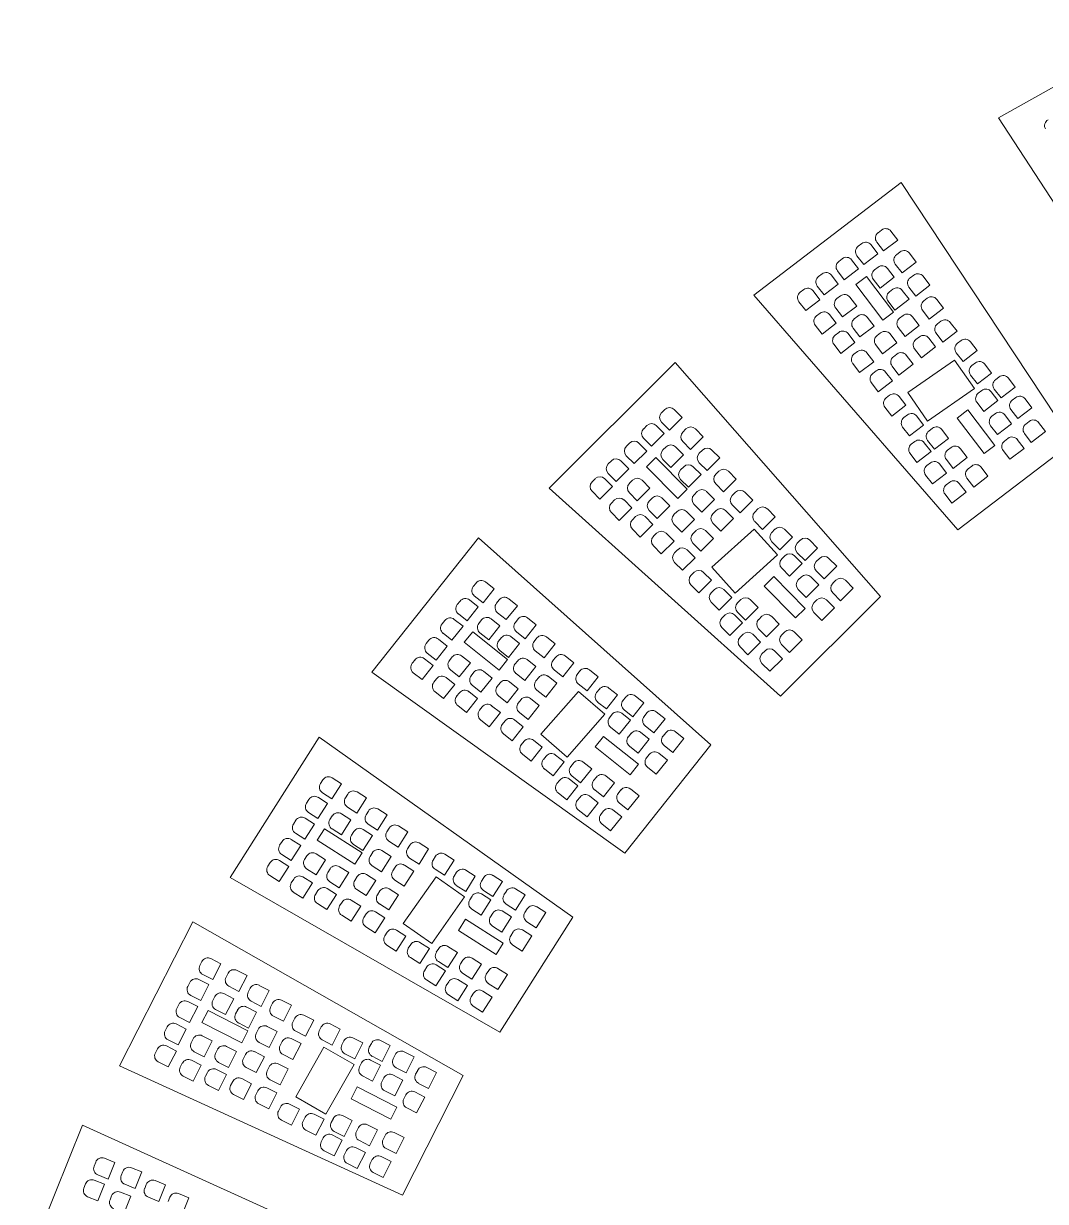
# Model space of a CAD drawing. Header units: millimetres. Extents: x -516 to 436, y -130 to 992.
# Drawn here: x -472 to -243.2, y 677.9 to 941.6 of the extents above; entities that cross this region are included whole.
import ezdxf

# ---------------------------------------------------------------- set-up
doc = ezdxf.new("R2010")
doc.units = ezdxf.units.MM

msp = doc.modelspace()

# ---------------------------------------------------------------- linework, layer by layer
at = {"color": 7, "linetype": 'Continuous', "lineweight": 15}
for p, q in [((-216.02, 941.55), (-253.79, 920.46)), ((-253.79, 920.46), (-215.69, 862.12)), ((-275.56, 906.01), (-308.53, 880.78)), ((-237.15, 847.88), (-275.56, 906.01)), ((-279.93, 895.35), (-280.73, 894.75)), ((-276.31, 893.09), (-277.83, 895.07)), ((-284.38, 892.31), (-285.18, 891.7)), ((-280.76, 890.04), (-282.28, 892.03)), ((-281.01, 892.64), (-279.49, 890.66)), ((-279.49, 890.66), (-276.31, 893.09)), ((-288.73, 888.93), (-289.53, 888.32)), ((-285.11, 886.66), (-286.63, 888.65)), ((-285.46, 889.6), (-283.94, 887.61)), ((-283.94, 887.61), (-280.76, 890.04)), ((-275.79, 890.44), (-276.58, 889.83)), ((-272.17, 888.18), (-273.69, 890.16)), ((-289.81, 886.22), (-288.29, 884.23)), ((-288.29, 884.23), (-285.11, 886.66)), ((-280.72, 887.04), (-281.51, 886.43)), ((-277.09, 884.77), (-278.61, 886.76)), ((-276.86, 887.73), (-275.34, 885.75)), ((-275.34, 885.75), (-272.17, 888.18)), ((-293.25, 885.52), (-294.05, 884.91)), ((-292.81, 880.82), (-289.63, 883.25)), ((-289.63, 883.25), (-291.15, 885.24)), ((-283.32, 884.95), (-285.71, 883.14)), ((-285.71, 883.14), (-279.66, 875.18)), ((-277.27, 876.99), (-283.32, 884.95)), ((-281.79, 884.33), (-280.27, 882.34)), ((-280.27, 882.34), (-277.09, 884.77)), ((-272.74, 885.27), (-273.53, 884.67)), ((-269.12, 883.01), (-270.64, 885)), ((-308.53, 880.78), (-262.83, 828.22)), ((-297.36, 882.02), (-298.15, 881.41)), ((-293.74, 879.75), (-295.26, 881.74)), ((-294.33, 882.81), (-292.81, 880.82)), ((-289.13, 880.6), (-289.92, 879.99)), ((-277.39, 882.11), (-278.18, 881.5)), ((-273.77, 879.85), (-275.29, 881.83)), ((-273.81, 882.56), (-272.29, 880.58)), ((-272.29, 880.58), (-269.12, 883.01)), ((-298.43, 879.31), (-296.91, 877.32)), ((-296.91, 877.32), (-293.74, 879.75)), ((-290.2, 877.89), (-288.68, 875.91)), ((-288.68, 875.91), (-285.5, 878.34)), ((-285.5, 878.34), (-287.02, 880.32)), ((-278.46, 879.4), (-276.94, 877.42)), ((-276.94, 877.42), (-273.77, 879.85)), ((-269.69, 880.11), (-270.48, 879.5)), ((-269.24, 875.41), (-266.07, 877.84)), ((-266.07, 877.84), (-267.59, 879.83)), ((-293.7, 876.73), (-294.49, 876.13)), ((-290.08, 874.47), (-291.6, 876.45)), ((-285.24, 876.1), (-286.03, 875.5)), ((-281.62, 873.84), (-283.14, 875.82)), ((-279.66, 875.18), (-277.27, 876.99)), ((-275.11, 876.22), (-275.9, 875.61)), ((-271.49, 873.95), (-273.01, 875.94)), ((-270.76, 877.4), (-269.24, 875.41)), ((-294.77, 874.02), (-293.25, 872.04)), ((-293.25, 872.04), (-290.08, 874.47)), ((-286.31, 873.39), (-284.79, 871.41)), ((-284.79, 871.41), (-281.62, 873.84)), ((-276.18, 873.51), (-274.66, 871.52)), ((-274.66, 871.52), (-271.49, 873.95)), ((-266.64, 874.94), (-267.43, 874.33)), ((-266.19, 870.24), (-263.02, 872.68)), ((-263.02, 872.68), (-264.54, 874.66)), ((-289.51, 872.44), (-290.3, 871.83)), ((-289.06, 867.74), (-285.89, 870.18)), ((-285.89, 870.18), (-287.4, 872.16)), ((-280.14, 872.36), (-280.94, 871.76)), ((-279.7, 867.67), (-276.52, 870.1)), ((-276.52, 870.1), (-278.04, 872.08)), ((-271.46, 871.45), (-272.26, 870.84)), ((-267.84, 869.19), (-269.36, 871.17)), ((-267.71, 872.23), (-266.19, 870.24)), ((-262.14, 870.61), (-262.94, 870)), ((-258.52, 868.35), (-260.04, 870.33)), ((-290.58, 869.73), (-289.06, 867.74)), ((-285.32, 868.15), (-286.11, 867.54)), ((-281.69, 865.88), (-283.21, 867.87)), ((-281.22, 869.65), (-279.7, 867.67)), ((-276.5, 867.6), (-277.29, 866.99)), ((-272.88, 865.33), (-274.4, 867.32)), ((-272.54, 868.74), (-271.02, 866.76)), ((-271.02, 866.76), (-267.84, 869.19)), ((-263.21, 867.9), (-261.7, 865.91)), ((-261.7, 865.91), (-258.52, 868.35)), ((-326.13, 865.69), (-354.38, 837.59)), ((-280.17, 813.35), (-326.13, 865.69)), ((-286.39, 865.44), (-284.87, 863.45)), ((-284.87, 863.45), (-281.69, 865.88)), ((-277.57, 864.89), (-276.05, 862.9)), ((-276.05, 862.9), (-272.88, 865.33)), ((-263.57, 866.25), (-274.07, 858.97)), ((-259.13, 859.85), (-263.57, 866.25)), ((-258.92, 865.61), (-259.71, 865)), ((-255.3, 863.35), (-256.82, 865.33)), ((-281.13, 863.85), (-281.92, 863.25)), ((-277.5, 861.59), (-279.02, 863.57)), ((-259.99, 862.9), (-258.47, 860.92)), ((-258.47, 860.92), (-255.3, 863.35)), ((-253.62, 862.46), (-254.41, 861.85)), ((-250, 860.19), (-251.51, 862.18)), ((-282.2, 861.14), (-280.68, 859.16)), ((-280.68, 859.16), (-277.5, 861.59)), ((-269.63, 852.57), (-259.13, 859.85)), ((-257.49, 859.44), (-258.28, 858.83)), ((-254.69, 859.75), (-253.17, 857.76)), ((-253.17, 857.76), (-250, 860.19)), ((-278.12, 858.38), (-278.91, 857.77)), ((-274.5, 856.12), (-276.02, 858.1)), ((-274.07, 858.97), (-269.63, 852.57)), ((-258.56, 856.73), (-257.04, 854.74)), ((-257.04, 854.74), (-253.87, 857.18)), ((-253.87, 857.18), (-255.39, 859.16)), ((-249.9, 857.86), (-250.7, 857.25)), ((-246.28, 855.59), (-247.8, 857.58)), ((-328.46, 855.18), (-329.17, 854.47)), ((-324.58, 853.4), (-326.34, 855.17)), ((-279.19, 855.67), (-277.67, 853.68)), ((-277.67, 853.68), (-274.5, 856.12)), ((-260.62, 855.09), (-263, 853.27)), ((-254.56, 847.13), (-260.62, 855.09)), ((-254.44, 854.27), (-255.23, 853.67)), ((-250.98, 855.15), (-249.46, 853.16)), ((-249.46, 853.16), (-246.28, 855.59)), ((-332.48, 851.58), (-333.19, 850.87)), ((-328.6, 849.8), (-330.36, 851.57)), ((-329.18, 852.35), (-327.42, 850.58)), ((-327.42, 850.58), (-324.58, 853.4)), ((-274.14, 853.97), (-274.93, 853.36)), ((-273.69, 849.27), (-270.51, 851.7)), ((-270.51, 851.7), (-272.03, 853.69)), ((-263, 853.27), (-256.95, 845.31)), ((-255.51, 851.56), (-253.99, 849.58)), ((-253.99, 849.58), (-250.82, 852.01)), ((-250.82, 852.01), (-252.34, 853.99)), ((-246.88, 852.53), (-247.67, 851.92)), ((-243.25, 850.26), (-244.77, 852.25)), ((-331.44, 846.98), (-328.6, 849.8)), ((-323.72, 850.84), (-324.43, 850.14)), ((-322.67, 846.24), (-319.84, 849.06)), ((-319.84, 849.06), (-321.6, 850.84)), ((-275.21, 851.26), (-273.69, 849.27)), ((-268.55, 850.97), (-269.35, 850.36)), ((-264.93, 848.71), (-266.45, 850.69)), ((-247.95, 849.82), (-246.43, 847.83)), ((-246.43, 847.83), (-243.25, 850.26)), ((-336.36, 847.67), (-337.07, 846.96)), ((-332.48, 845.89), (-334.24, 847.66)), ((-333.2, 848.75), (-331.44, 846.98)), ((-328.17, 846.83), (-328.88, 846.12)), ((-324.28, 845.05), (-326.05, 846.82)), ((-324.44, 848.01), (-322.67, 846.24)), ((-272.48, 848.02), (-273.27, 847.42)), ((-268.85, 845.76), (-270.37, 847.74)), ((-269.63, 848.26), (-268.11, 846.28)), ((-268.11, 846.28), (-264.93, 848.71)), ((-264.36, 846.68), (-265.16, 846.07)), ((-262.83, 828.22), (-237.15, 847.88)), ((-260.74, 844.41), (-262.26, 846.4)), ((-256.95, 845.31), (-254.56, 847.13)), ((-251.64, 848.72), (-252.44, 848.12)), ((-251.2, 844.03), (-248.02, 846.46)), ((-248.02, 846.46), (-249.54, 848.44)), ((-340.4, 843.7), (-341.11, 843)), ((-336.52, 841.92), (-338.28, 843.7)), ((-337.08, 844.84), (-335.31, 843.07)), ((-335.31, 843.07), (-332.48, 845.89)), ((-330.46, 844.45), (-332.59, 842.34)), ((-323.43, 837.34), (-330.46, 844.45)), ((-328.88, 844), (-327.12, 842.23)), ((-327.12, 842.23), (-324.28, 845.05)), ((-320.03, 846.11), (-320.74, 845.41)), ((-318.98, 841.51), (-316.15, 844.33)), ((-316.15, 844.33), (-317.91, 846.11)), ((-273.55, 845.31), (-272.03, 843.33)), ((-272.03, 843.33), (-268.85, 845.76)), ((-265.43, 843.97), (-263.92, 841.98)), ((-263.92, 841.98), (-260.74, 844.41)), ((-252.71, 846.01), (-251.2, 844.03)), ((-339.36, 839.1), (-336.52, 841.92)), ((-332.59, 842.34), (-325.56, 835.23)), ((-324.23, 842.37), (-324.94, 841.67)), ((-320.35, 840.6), (-322.11, 842.37)), ((-320.74, 843.28), (-318.98, 841.51)), ((-316.34, 841.38), (-317.05, 840.68)), ((-312.45, 839.6), (-314.22, 841.38)), ((-269, 843.23), (-269.8, 842.63)), ((-268.56, 838.54), (-265.38, 840.97)), ((-265.38, 840.97), (-266.9, 842.95)), ((-259.74, 842.53), (-260.53, 841.92)), ((-256.11, 840.26), (-257.63, 842.25)), ((-344.02, 839.7), (-344.73, 838.99)), ((-340.14, 837.92), (-341.9, 839.69)), ((-341.12, 840.87), (-339.36, 839.1)), ((-335.67, 839.36), (-336.38, 838.66)), ((-331.79, 837.58), (-333.55, 839.36)), ((-324.95, 839.55), (-323.18, 837.78)), ((-323.18, 837.78), (-320.35, 840.6)), ((-317.05, 838.56), (-315.29, 836.78)), ((-315.29, 836.78), (-312.45, 839.6)), ((-270.08, 840.52), (-268.56, 838.54)), ((-264.65, 838.92), (-265.45, 838.31)), ((-261.03, 836.66), (-262.55, 838.64)), ((-260.81, 839.82), (-259.29, 837.83)), ((-259.29, 837.83), (-256.11, 840.26)), ((-354.38, 837.59), (-302.59, 791.06)), ((-344.74, 836.87), (-342.97, 835.1)), ((-342.97, 835.1), (-340.14, 837.92)), ((-336.39, 836.53), (-334.63, 834.76)), ((-334.63, 834.76), (-331.79, 837.58)), ((-325.56, 835.23), (-323.43, 837.34)), ((-321.21, 836.82), (-321.92, 836.12)), ((-317.33, 835.05), (-319.09, 836.82)), ((-312.65, 836.65), (-313.36, 835.95)), ((-308.76, 834.87), (-310.52, 836.65)), ((-265.73, 836.21), (-264.21, 834.23)), ((-264.21, 834.23), (-261.03, 836.66)), ((-339.71, 834.94), (-340.42, 834.23)), ((-338.66, 830.34), (-335.83, 833.16)), ((-335.83, 833.16), (-337.59, 834.93)), ((-331.24, 835.4), (-331.95, 834.7)), ((-330.19, 830.8), (-327.36, 833.62)), ((-327.36, 833.62), (-329.12, 835.4)), ((-321.93, 834), (-320.16, 832.22)), ((-320.16, 832.22), (-317.33, 835.05)), ((-313.36, 833.83), (-311.6, 832.05)), ((-311.6, 832.05), (-308.76, 834.87)), ((-340.42, 832.11), (-338.66, 830.34)), ((-335, 831.22), (-335.71, 830.51)), ((-331.11, 829.44), (-332.88, 831.21)), ((-331.96, 832.58), (-330.19, 830.8)), ((-325.71, 832.35), (-326.41, 831.65)), ((-324.66, 827.75), (-321.82, 830.57)), ((-321.82, 830.57), (-323.58, 832.35)), ((-316.98, 832.57), (-317.69, 831.86)), ((-315.93, 827.97), (-313.09, 830.79)), ((-313.09, 830.79), (-314.86, 832.56)), ((-307.63, 832.94), (-308.33, 832.23)), ((-306.58, 828.34), (-303.74, 831.16)), ((-303.74, 831.16), (-305.5, 832.93)), ((-335.71, 828.39), (-333.95, 826.62)), ((-333.95, 826.62), (-331.11, 829.44)), ((-326.42, 829.53), (-324.66, 827.75)), ((-321.47, 828.1), (-322.18, 827.39)), ((-317.59, 826.32), (-319.35, 828.09)), ((-308.48, 828.43), (-317.95, 819.86)), ((-317.69, 829.74), (-315.93, 827.97)), ((-303.25, 822.66), (-308.48, 828.43)), ((-308.34, 830.11), (-306.58, 828.34)), ((-303.79, 828.4), (-304.5, 827.69)), ((-299.9, 826.62), (-301.67, 828.39)), ((-370.13, 826.44), (-394.01, 796.39)), ((-318.13, 780.13), (-370.13, 826.44)), ((-330.29, 827.5), (-331, 826.8)), ((-329.24, 822.9), (-326.4, 825.73)), ((-326.4, 825.73), (-328.17, 827.5)), ((-322.19, 825.27), (-320.42, 823.5)), ((-320.42, 823.5), (-317.59, 826.32)), ((-304.5, 825.57), (-302.74, 823.8)), ((-302.74, 823.8), (-299.9, 826.62)), ((-298.12, 825.96), (-298.83, 825.25)), ((-294.24, 824.18), (-296, 825.95)), ((-331, 824.68), (-329.24, 822.9)), ((-325.58, 823.79), (-326.29, 823.08)), ((-321.69, 822.01), (-323.46, 823.78)), ((-312.72, 814.09), (-303.25, 822.66)), ((-301.57, 822.46), (-302.28, 821.76)), ((-297.69, 820.69), (-299.45, 822.46)), ((-298.83, 823.13), (-297.07, 821.36)), ((-297.07, 821.36), (-294.24, 824.18)), ((-326.29, 820.96), (-324.53, 819.19)), ((-324.53, 819.19), (-321.69, 822.01)), ((-317.95, 819.86), (-312.72, 814.09)), ((-300.52, 817.86), (-297.69, 820.69)), ((-293.84, 821.87), (-294.55, 821.17)), ((-292.79, 817.27), (-289.96, 820.1)), ((-289.96, 820.1), (-291.72, 821.87)), ((-321.89, 818.75), (-322.6, 818.04)), ((-318.01, 816.97), (-319.77, 818.74)), ((-304.08, 817.78), (-306.21, 815.67)), ((-297.05, 810.66), (-304.08, 817.78)), ((-302.28, 819.64), (-300.52, 817.86)), ((-297.88, 817.73), (-298.59, 817.03)), ((-293.99, 815.96), (-295.76, 817.73)), ((-294.56, 819.05), (-292.79, 817.27)), ((-370.72, 816.35), (-371.35, 815.57)), ((-369.15, 811.9), (-366.66, 815.03)), ((-366.66, 815.03), (-368.62, 816.59)), ((-322.6, 815.92), (-320.84, 814.15)), ((-320.84, 814.15), (-318.01, 816.97)), ((-317.37, 814.88), (-318.08, 814.18)), ((-313.49, 813.11), (-315.25, 814.88)), ((-306.21, 815.67), (-299.18, 808.56)), ((-298.59, 814.91), (-296.83, 813.14)), ((-296.83, 813.14), (-293.99, 815.96)), ((-290.15, 816.98), (-290.86, 816.28)), ((-289.1, 812.38), (-286.27, 815.2)), ((-286.27, 815.2), (-288.03, 816.98)), ((-374.3, 812.31), (-374.92, 811.53)), ((-370.23, 811), (-372.19, 812.55)), ((-371.11, 813.46), (-369.15, 811.9)), ((-365.51, 812.59), (-366.13, 811.81)), ((-361.45, 811.28), (-363.4, 812.83)), ((-318.08, 812.06), (-316.32, 810.29)), ((-316.32, 810.29), (-313.49, 813.11)), ((-311.45, 812.64), (-312.15, 811.93)), ((-307.56, 810.86), (-309.32, 812.63)), ((-302.59, 791.06), (-280.17, 813.35)), ((-294.39, 812.59), (-295.1, 811.89)), ((-290.5, 810.82), (-292.26, 812.59)), ((-290.87, 814.15), (-289.1, 812.38)), ((-374.68, 809.42), (-372.72, 807.87)), ((-372.72, 807.87), (-370.23, 811)), ((-365.89, 809.7), (-363.94, 808.15)), ((-363.94, 808.15), (-361.45, 811.28)), ((-312.16, 809.81), (-310.4, 808.04)), ((-310.4, 808.04), (-307.56, 810.86)), ((-299.18, 808.56), (-297.05, 810.66)), ((-295.1, 809.77), (-293.34, 807.99)), ((-293.34, 807.99), (-290.5, 810.82)), ((-377.7, 807.98), (-378.32, 807.19)), ((-376.12, 803.53), (-373.63, 806.66)), ((-373.63, 806.66), (-375.59, 808.22)), ((-369.46, 808.09), (-370.08, 807.31)), ((-367.89, 803.65), (-365.4, 806.78)), ((-365.4, 806.78), (-367.35, 808.33)), ((-361.29, 808.32), (-361.92, 807.54)), ((-359.72, 803.88), (-357.23, 807.01)), ((-357.23, 807.01), (-359.19, 808.56)), ((-314.95, 809.21), (-315.66, 808.5)), ((-313.91, 804.61), (-311.07, 807.43)), ((-311.07, 807.43), (-312.83, 809.2)), ((-306.74, 808.92), (-307.44, 808.22)), ((-305.69, 804.32), (-302.85, 807.14)), ((-302.85, 807.14), (-304.61, 808.92)), ((-378.08, 805.09), (-376.12, 803.53)), ((-371.46, 805.46), (-373.34, 803.12)), ((-363.65, 799.22), (-371.46, 805.46)), ((-369.84, 805.2), (-367.89, 803.65)), ((-365.04, 804.13), (-365.66, 803.34)), ((-360.97, 802.81), (-362.93, 804.37)), ((-361.68, 805.43), (-359.72, 803.88)), ((-357.08, 804.05), (-357.7, 803.27)), ((-353.01, 802.74), (-354.97, 804.29)), ((-315.67, 806.38), (-313.91, 804.61)), ((-310.89, 804.91), (-311.6, 804.2)), ((-307.01, 803.13), (-308.77, 804.9)), ((-307.45, 806.1), (-305.69, 804.32)), ((-301.61, 805.4), (-302.32, 804.7)), ((-297.73, 803.63), (-299.49, 805.4)), ((-381.25, 803.57), (-381.87, 802.78)), ((-379.68, 799.12), (-377.19, 802.25)), ((-377.19, 802.25), (-379.14, 803.81)), ((-373.34, 803.12), (-365.53, 796.87)), ((-363.46, 799.68), (-360.97, 802.81)), ((-355.5, 799.61), (-353.01, 802.74)), ((-311.61, 802.08), (-309.85, 800.31)), ((-309.85, 800.31), (-307.01, 803.13)), ((-302.33, 802.58), (-300.56, 800.81)), ((-300.56, 800.81), (-297.73, 803.63)), ((-384.38, 799.17), (-385, 798.39)), ((-380.32, 797.86), (-382.27, 799.41)), ((-381.63, 800.68), (-379.68, 799.12)), ((-376.05, 799.8), (-376.67, 799.02)), ((-371.99, 798.49), (-373.94, 800.04)), ((-365.53, 796.87), (-363.65, 799.22)), ((-365.42, 801.23), (-363.46, 799.68)), ((-361.39, 798.96), (-362.01, 798.18)), ((-357.33, 797.65), (-359.28, 799.2)), ((-357.46, 801.16), (-355.5, 799.61)), ((-352.86, 799.78), (-353.49, 799)), ((-348.8, 798.47), (-350.76, 800.03)), ((-306.02, 801.19), (-306.73, 800.49)), ((-304.97, 796.59), (-302.14, 799.41)), ((-302.14, 799.41), (-303.9, 801.19)), ((-394.01, 796.39), (-337.41, 755.88)), ((-384.76, 796.28), (-382.81, 794.73)), ((-382.81, 794.73), (-380.32, 797.86)), ((-376.43, 796.91), (-374.48, 795.36)), ((-374.48, 795.36), (-371.99, 798.49)), ((-371.19, 796.39), (-371.81, 795.6)), ((-367.12, 795.07), (-369.08, 796.63)), ((-359.82, 794.52), (-357.33, 797.65)), ((-353.25, 796.89), (-351.29, 795.34)), ((-351.29, 795.34), (-348.8, 798.47)), ((-347.45, 796.68), (-348.07, 795.9)), ((-343.38, 795.36), (-345.34, 796.92)), ((-306.74, 798.37), (-304.97, 796.59)), ((-379.55, 794.94), (-380.17, 794.16)), ((-377.97, 790.49), (-375.48, 793.63)), ((-375.48, 793.63), (-377.44, 795.18)), ((-371.57, 793.5), (-369.61, 791.94)), ((-369.61, 791.94), (-367.12, 795.07)), ((-365.34, 794), (-365.96, 793.22)), ((-361.27, 792.68), (-363.23, 794.24)), ((-361.77, 796.07), (-359.82, 794.52)), ((-356.69, 795.23), (-357.32, 794.44)), ((-355.12, 790.78), (-352.63, 793.91)), ((-352.63, 793.91), (-354.59, 795.47)), ((-347.83, 793.79), (-345.87, 792.23)), ((-345.87, 792.23), (-343.38, 795.36)), ((-379.93, 792.05), (-377.97, 790.49)), ((-374.44, 791.8), (-375.06, 791.01)), ((-370.37, 790.48), (-372.33, 792.04)), ((-365.72, 791.11), (-363.76, 789.55)), ((-363.76, 789.55), (-361.27, 792.68)), ((-357.08, 792.34), (-355.12, 790.78)), ((-347.77, 792.1), (-356.18, 782.49)), ((-341.91, 786.97), (-347.77, 792.1)), ((-343.11, 792.61), (-343.73, 791.83)), ((-341.53, 788.17), (-339.04, 791.3)), ((-339.04, 791.3), (-341, 792.85)), ((-337.2, 790.84), (-337.82, 790.06)), ((-333.13, 789.53), (-335.09, 791.08)), ((-374.82, 788.91), (-372.86, 787.35)), ((-372.86, 787.35), (-370.37, 790.48)), ((-369.33, 788.65), (-369.95, 787.87)), ((-365.26, 787.34), (-367.22, 788.89)), ((-360.64, 790.27), (-361.26, 789.48)), ((-359.06, 785.82), (-356.57, 788.95)), ((-356.57, 788.95), (-358.53, 790.51)), ((-343.49, 789.72), (-341.53, 788.17)), ((-335.62, 786.4), (-333.13, 789.53)), ((-369.71, 785.76), (-367.75, 784.2)), ((-367.75, 784.2), (-365.26, 787.34)), ((-360.15, 784.19), (-362.11, 785.75)), ((-361.02, 787.37), (-359.06, 785.82)), ((-350.32, 777.36), (-341.91, 786.97)), ((-340.22, 786.98), (-340.84, 786.19)), ((-338.64, 782.53), (-336.15, 785.66)), ((-336.15, 785.66), (-338.11, 787.22)), ((-337.58, 787.95), (-335.62, 786.4)), ((-332.47, 787.29), (-333.09, 786.5)), ((-330.9, 782.84), (-328.41, 785.97)), ((-328.41, 785.97), (-330.36, 787.53)), ((-364.22, 785.51), (-364.84, 784.72)), ((-362.64, 781.06), (-360.15, 784.19)), ((-340.6, 784.09), (-338.64, 782.53)), ((-331.94, 781.39), (-333.89, 782.95)), ((-332.85, 784.4), (-330.9, 782.84)), ((-324.18, 781.54), (-326.13, 783.1)), ((-405.84, 781.82), (-425.79, 750.48)), ((-349.08, 741.54), (-405.84, 781.82)), ((-364.6, 782.62), (-362.64, 781.06)), ((-359.97, 780.93), (-360.59, 780.15)), ((-355.91, 779.61), (-357.86, 781.17)), ((-356.18, 782.49), (-350.32, 777.36)), ((-342.17, 782.03), (-344.04, 779.69)), ((-334.36, 775.78), (-342.17, 782.03)), ((-336, 782.71), (-336.62, 781.92)), ((-334.43, 778.26), (-331.94, 781.39)), ((-328.24, 782.85), (-328.86, 782.07)), ((-326.66, 778.41), (-324.18, 781.54)), ((-360.35, 778.04), (-358.39, 776.48)), ((-358.39, 776.48), (-355.91, 779.61)), ((-350.97, 776.3), (-352.92, 777.86)), ((-344.04, 779.69), (-336.23, 773.44)), ((-337.41, 755.88), (-318.13, 780.13)), ((-336.38, 779.82), (-334.43, 778.26)), ((-331.94, 778), (-332.56, 777.22)), ((-327.87, 776.69), (-329.83, 778.25)), ((-328.62, 779.96), (-326.66, 778.41)), ((-355.03, 777.62), (-355.65, 776.83)), ((-353.46, 773.17), (-350.97, 776.3)), ((-348.89, 776.07), (-349.51, 775.29)), ((-344.82, 774.76), (-346.78, 776.31)), ((-336.23, 773.44), (-334.36, 775.78)), ((-332.32, 775.11), (-330.36, 773.56)), ((-330.36, 773.56), (-327.87, 776.69)), ((-400.83, 771.43), (-402.94, 772.78)), ((-355.41, 774.73), (-353.46, 773.17)), ((-347.91, 770.94), (-349.87, 772.5)), ((-349.27, 773.18), (-347.31, 771.63)), ((-347.31, 771.63), (-344.82, 774.76)), ((-343.78, 772.93), (-344.4, 772.14)), ((-339.71, 771.61), (-341.67, 773.17)), ((-405.01, 772.32), (-405.55, 771.47)), ((-402.98, 768.06), (-400.83, 771.43)), ((-351.97, 772.26), (-352.6, 771.47)), ((-350.4, 767.81), (-347.91, 770.94)), ((-344.16, 770.04), (-342.2, 768.48)), ((-342.2, 768.48), (-339.71, 771.61)), ((-338.28, 770.03), (-338.9, 769.24)), ((-334.22, 768.71), (-336.17, 770.27)), ((-408.14, 767.93), (-408.68, 767.08)), ((-403.96, 767.04), (-406.07, 768.39)), ((-405.09, 769.4), (-402.98, 768.06)), ((-399.43, 769.13), (-399.97, 768.28)), ((-397.4, 764.87), (-395.25, 768.24)), ((-395.25, 768.24), (-397.36, 769.59)), ((-352.36, 769.37), (-350.4, 767.81)), ((-347.44, 768.46), (-348.07, 767.67)), ((-345.87, 764.01), (-343.38, 767.14)), ((-343.38, 767.14), (-345.34, 768.7)), ((-338.66, 767.14), (-336.71, 765.58)), ((-336.71, 765.58), (-334.22, 768.71)), ((-408.22, 765.01), (-406.11, 763.67)), ((-406.11, 763.67), (-403.96, 767.04)), ((-398.71, 763.35), (-400.82, 764.7)), ((-399.51, 766.21), (-397.4, 764.87)), ((-394.79, 765.32), (-395.33, 764.48)), ((-390.61, 764.44), (-392.72, 765.78)), ((-347.82, 765.57), (-345.87, 764.01)), ((-342.17, 765.33), (-342.79, 764.55)), ((-338.11, 764.02), (-340.06, 765.57)), ((-411.07, 763.26), (-411.6, 762.41)), ((-409.03, 759), (-406.89, 762.38)), ((-406.89, 762.38), (-409, 763.72)), ((-402.89, 764.24), (-403.42, 763.39)), ((-400.86, 759.98), (-398.71, 763.35)), ((-394.87, 762.41), (-392.76, 761.07)), ((-392.76, 761.07), (-390.61, 764.44)), ((-385.97, 760.64), (-388.08, 761.98)), ((-342.55, 762.44), (-340.6, 760.89)), ((-340.6, 760.89), (-338.11, 764.02)), ((-411.14, 760.34), (-409.03, 759)), ((-404.64, 761.35), (-406.26, 758.83)), ((-396.22, 755.96), (-404.64, 761.35)), ((-402.96, 761.32), (-400.86, 759.98)), ((-398.07, 760.75), (-398.61, 759.91)), ((-396.04, 756.5), (-393.89, 759.87)), ((-393.89, 759.87), (-396, 761.21)), ((-390.15, 761.52), (-390.69, 760.67)), ((-388.12, 757.26), (-385.97, 760.64)), ((-414.14, 758.5), (-414.68, 757.66)), ((-412.11, 754.24), (-409.96, 757.62)), ((-409.96, 757.62), (-412.07, 758.96)), ((-406.26, 758.83), (-397.83, 753.44)), ((-398.15, 757.84), (-396.04, 756.5)), ((-390.23, 758.6), (-388.12, 757.26)), ((-385.51, 757.71), (-386.05, 756.87)), ((-383.48, 753.46), (-381.33, 756.83)), ((-381.33, 756.83), (-383.44, 758.17)), ((-412.61, 752.92), (-414.72, 754.26)), ((-414.22, 755.59), (-412.11, 754.24)), ((-408.57, 755.3), (-409.11, 754.46)), ((-406.54, 751.05), (-404.39, 754.42)), ((-404.39, 754.42), (-406.5, 755.76)), ((-397.83, 753.44), (-396.22, 755.96)), ((-393.9, 756), (-394.44, 755.16)), ((-391.87, 751.74), (-389.72, 755.12)), ((-389.72, 755.12), (-391.83, 756.46)), ((-385.59, 754.8), (-383.48, 753.46)), ((-379.8, 755.19), (-380.34, 754.35)), ((-377.77, 750.94), (-375.62, 754.31)), ((-375.62, 754.31), (-377.73, 755.65)), ((-416.79, 753.8), (-417.33, 752.96)), ((-414.76, 749.55), (-412.61, 752.92)), ((-408.65, 752.39), (-406.54, 751.05)), ((-403.38, 752.41), (-403.92, 751.57)), ((-401.35, 748.16), (-399.2, 751.53)), ((-399.2, 751.53), (-401.31, 752.87)), ((-393.98, 753.09), (-391.87, 751.74)), ((-388.84, 752.78), (-389.38, 751.94)), ((-386.81, 748.52), (-384.66, 751.9)), ((-384.66, 751.9), (-386.77, 753.24)), ((-379.88, 752.28), (-377.77, 750.94)), ((-375.06, 751.61), (-375.59, 750.76)), ((-370.88, 750.72), (-372.99, 752.07)), ((-425.79, 750.48), (-365.42, 715.86)), ((-416.87, 750.89), (-414.76, 749.55)), ((-411.54, 750.1), (-412.08, 749.26)), ((-409.51, 745.84), (-407.36, 749.22)), ((-407.36, 749.22), (-409.47, 750.56)), ((-403.46, 749.5), (-401.35, 748.16)), ((-397.31, 750.65), (-397.85, 749.81)), ((-395.28, 746.4), (-393.13, 749.77)), ((-393.13, 749.77), (-395.24, 751.11)), ((-388.92, 749.87), (-386.81, 748.52)), ((-379.64, 750.61), (-387, 740.17)), ((-373.28, 746.12), (-379.64, 750.61)), ((-375.13, 748.69), (-373.02, 747.35)), ((-373.02, 747.35), (-370.88, 750.72)), ((-368.99, 750.46), (-369.53, 749.62)), ((-366.96, 746.21), (-364.81, 749.58)), ((-364.81, 749.58), (-366.92, 750.92)), ((-411.62, 747.19), (-409.51, 745.84)), ((-406.13, 747.51), (-406.66, 746.66)), ((-404.09, 743.25), (-401.95, 746.63)), ((-401.95, 746.63), (-404.06, 747.97)), ((-397.38, 747.74), (-395.28, 746.4)), ((-392.25, 747.43), (-392.78, 746.59)), ((-390.21, 743.18), (-388.07, 746.55)), ((-388.07, 746.55), (-390.18, 747.89)), ((-380.63, 735.68), (-373.28, 746.12)), ((-371.59, 746.3), (-372.13, 745.46)), ((-367.41, 745.42), (-369.52, 746.76)), ((-369.07, 747.55), (-366.96, 746.21)), ((-363.92, 747.42), (-364.46, 746.58)), ((-361.89, 743.16), (-359.74, 746.54)), ((-359.74, 746.54), (-361.85, 747.88)), ((-406.2, 744.59), (-404.09, 743.25)), ((-400.72, 744.92), (-401.25, 744.07)), ((-398.68, 740.66), (-396.54, 744.03)), ((-396.54, 744.03), (-398.65, 745.38)), ((-392.32, 744.52), (-390.21, 743.18)), ((-371.67, 743.39), (-369.56, 742.04)), ((-369.56, 742.04), (-367.41, 745.42)), ((-364, 744.51), (-361.89, 743.16)), ((-359.25, 743.46), (-359.79, 742.61)), ((-355.07, 742.58), (-357.18, 743.92)), ((-400.79, 742), (-398.68, 740.66)), ((-395.3, 742.32), (-395.84, 741.48)), ((-393.27, 738.07), (-391.12, 741.44)), ((-391.12, 741.44), (-393.23, 742.78)), ((-373.04, 741.13), (-374.66, 738.61)), ((-364.62, 735.74), (-373.04, 741.13)), ((-366.95, 742.5), (-367.49, 741.65)), ((-365.42, 715.86), (-349.08, 741.54)), ((-364.92, 738.24), (-362.77, 741.61)), ((-362.77, 741.61), (-364.88, 742.96)), ((-357.22, 739.2), (-355.07, 742.58)), ((-434.1, 740.51), (-450.51, 708.28)), ((-373.6, 706.11), (-434.1, 740.51)), ((-395.38, 739.41), (-393.27, 738.07)), ((-390.6, 738.22), (-391.14, 737.37)), ((-386.42, 737.33), (-388.53, 738.68)), ((-387, 740.17), (-380.63, 735.68)), ((-374.66, 738.61), (-366.23, 733.22)), ((-367.03, 739.58), (-364.92, 738.24)), ((-362.42, 738.25), (-362.95, 737.4)), ((-358.24, 737.36), (-360.35, 738.71)), ((-359.33, 740.54), (-357.22, 739.2)), ((-388.57, 733.96), (-386.42, 737.33)), ((-381.16, 734.56), (-383.27, 735.9)), ((-366.23, 733.22), (-364.62, 735.74)), ((-360.38, 733.99), (-358.24, 737.36)), ((-390.68, 735.3), (-388.57, 733.96)), ((-385.34, 735.44), (-385.88, 734.6)), ((-383.31, 731.18), (-381.16, 734.56)), ((-379.07, 734.55), (-379.61, 733.7)), ((-377.04, 730.29), (-374.89, 733.67)), ((-374.89, 733.67), (-377, 735.01)), ((-362.49, 735.33), (-360.38, 733.99)), ((-432.09, 731.64), (-432.55, 730.75)), ((-427.85, 731.16), (-430.08, 732.3)), ((-429.66, 727.6), (-427.85, 731.16)), ((-385.42, 732.53), (-383.31, 731.18)), ((-381.74, 730.43), (-382.28, 729.59)), ((-377.56, 729.55), (-379.67, 730.89)), ((-379.15, 731.63), (-377.04, 730.29)), ((-373.66, 731.96), (-374.2, 731.11)), ((-371.63, 727.7), (-369.48, 731.07)), ((-369.48, 731.07), (-371.59, 732.42)), ((-430.55, 726.49), (-432.77, 727.63)), ((-431.89, 728.73), (-429.66, 727.6)), ((-426.24, 729), (-426.69, 728.11)), ((-421.99, 728.52), (-424.22, 729.66)), ((-423.81, 724.96), (-421.99, 728.52)), ((-379.71, 726.17), (-377.56, 729.55)), ((-372.66, 726.24), (-374.77, 727.59)), ((-373.74, 729.04), (-371.63, 727.7)), ((-367.89, 729.65), (-368.43, 728.8)), ((-365.86, 725.39), (-363.71, 728.77)), ((-363.71, 728.77), (-365.82, 730.11)), ((-434.79, 726.97), (-435.25, 726.08)), ((-432.36, 722.93), (-430.55, 726.49)), ((-426.03, 726.09), (-423.81, 724.96)), ((-421.25, 725.66), (-421.71, 724.77)), ((-417.01, 725.18), (-419.24, 726.31)), ((-418.82, 721.61), (-417.01, 725.18)), ((-381.82, 727.52), (-379.71, 726.17)), ((-376.84, 727.13), (-377.37, 726.28)), ((-374.8, 722.87), (-372.66, 726.24)), ((-367.09, 723.69), (-369.2, 725.03)), ((-367.97, 726.73), (-365.86, 725.39)), ((-433.01, 721.57), (-435.24, 722.7)), ((-434.59, 724.06), (-432.36, 722.93)), ((-429.21, 723.8), (-429.66, 722.91)), ((-424.96, 723.32), (-427.19, 724.46)), ((-426.78, 719.76), (-424.96, 723.32)), ((-421.05, 722.75), (-418.82, 721.61)), ((-416.27, 722.31), (-416.73, 721.42)), ((-412.03, 721.84), (-414.25, 722.97)), ((-376.91, 724.21), (-374.8, 722.87)), ((-371.27, 724.57), (-371.8, 723.73)), ((-369.24, 720.31), (-367.09, 723.69)), ((-437.26, 722.04), (-437.71, 721.15)), ((-434.83, 718), (-433.01, 721.57)), ((-430.72, 720.69), (-432.08, 718.02)), ((-421.82, 716.13), (-430.72, 720.69)), ((-429.01, 720.89), (-426.78, 719.76)), ((-424.08, 720.8), (-424.54, 719.91)), ((-419.84, 720.32), (-422.06, 721.45)), ((-421.65, 716.75), (-419.84, 720.32)), ((-413.84, 718.27), (-412.03, 721.84)), ((-371.34, 721.66), (-369.24, 720.31)), ((-439.86, 717.01), (-440.31, 716.12)), ((-435.62, 716.54), (-437.84, 717.67)), ((-437.06, 719.14), (-434.83, 718)), ((-432.08, 718.02), (-423.18, 713.46)), ((-423.88, 717.89), (-421.65, 716.75)), ((-415.24, 715.98), (-417.46, 717.12)), ((-416.07, 719.41), (-413.84, 718.27)), ((-411.29, 718.97), (-411.74, 718.08)), ((-407.04, 718.49), (-409.27, 719.63)), ((-408.86, 714.93), (-407.04, 718.49)), ((-405.36, 717.01), (-405.82, 716.12)), ((-401.12, 716.53), (-403.34, 717.66)), ((-437.43, 712.97), (-435.62, 716.54)), ((-429.77, 713.89), (-432, 715.02)), ((-423.18, 713.46), (-421.82, 716.13)), ((-419.48, 716.46), (-419.93, 715.57)), ((-417.05, 712.42), (-415.24, 715.98)), ((-409.89, 713.26), (-412.12, 714.4)), ((-411.09, 716.06), (-408.86, 714.93)), ((-402.93, 712.96), (-401.12, 716.53)), ((-396.05, 713.41), (-398.28, 714.55)), ((-442.05, 712.09), (-442.5, 711.19)), ((-437.81, 711.61), (-440.03, 712.74)), ((-439.66, 714.11), (-437.43, 712.97)), ((-434.01, 714.37), (-434.47, 713.47)), ((-431.58, 710.32), (-429.77, 713.89)), ((-428.57, 711.99), (-429.02, 711.09)), ((-424.32, 711.51), (-426.55, 712.64)), ((-419.28, 713.55), (-417.05, 712.42)), ((-414.13, 713.74), (-414.59, 712.85)), ((-411.7, 709.7), (-409.89, 713.26)), ((-404.77, 712.46), (-411.09, 701.36)), ((-405.16, 714.1), (-402.93, 712.96)), ((-398, 708.6), (-404.77, 712.46)), ((-400.3, 713.89), (-400.75, 713)), ((-397.87, 709.85), (-396.05, 713.41)), ((-394.15, 713.33), (-394.61, 712.44)), ((-389.91, 712.86), (-392.13, 713.99)), ((-391.72, 709.29), (-389.91, 712.86)), ((-441.85, 709.18), (-439.62, 708.04)), ((-439.62, 708.04), (-437.81, 711.61)), ((-432.22, 708.42), (-434.45, 709.56)), ((-433.81, 711.46), (-431.58, 710.32)), ((-426.14, 707.94), (-424.32, 711.51)), ((-422.36, 710.81), (-422.81, 709.92)), ((-418.11, 710.34), (-420.34, 711.47)), ((-419.93, 706.77), (-418.11, 710.34)), ((-413.93, 710.83), (-411.7, 709.7)), ((-400.1, 710.98), (-397.87, 709.85)), ((-392.1, 708.46), (-394.32, 709.6)), ((-393.95, 710.43), (-391.72, 709.29)), ((-388.81, 710.79), (-389.27, 709.9)), ((-384.57, 710.31), (-386.8, 711.45)), ((-386.38, 706.75), (-384.57, 710.31)), ((-450.51, 708.28), (-387.21, 679.38)), ((-436.47, 708.9), (-436.92, 708.01)), ((-434.04, 704.86), (-432.22, 708.42)), ((-430.83, 706.84), (-431.29, 705.95)), ((-426.59, 706.36), (-428.82, 707.5)), ((-428.37, 709.08), (-426.14, 707.94)), ((-422.15, 707.91), (-419.93, 706.77)), ((-417.01, 708.09), (-417.46, 707.2)), ((-412.76, 707.61), (-414.99, 708.75)), ((-414.58, 704.05), (-412.76, 707.61)), ((-404.32, 697.51), (-398, 708.6)), ((-396.34, 708.94), (-396.8, 708.05)), ((-393.91, 704.9), (-392.1, 708.46)), ((-388.61, 707.88), (-386.38, 706.75)), ((-383.78, 707.29), (-384.24, 706.4)), ((-379.54, 706.81), (-381.77, 707.95)), ((-381.35, 703.25), (-379.54, 706.81)), ((-436.27, 705.99), (-434.04, 704.86)), ((-430.63, 703.93), (-428.4, 702.8)), ((-428.4, 702.8), (-426.59, 706.36)), ((-425.2, 704.78), (-425.65, 703.89)), ((-420.95, 704.3), (-423.18, 705.43)), ((-422.77, 700.73), (-420.95, 704.3)), ((-416.81, 705.18), (-414.58, 704.05)), ((-396.14, 706.03), (-393.91, 704.9)), ((-391.36, 705.6), (-391.81, 704.71)), ((-387.11, 705.12), (-389.34, 706.25)), ((-388.93, 701.56), (-387.11, 705.12)), ((-387.21, 679.38), (-373.6, 706.11)), ((-383.58, 704.38), (-381.35, 703.25)), ((-425, 701.87), (-422.77, 700.73)), ((-419.57, 702.71), (-420.02, 701.82)), ((-415.32, 702.24), (-417.55, 703.37)), ((-417.14, 698.67), (-415.32, 702.24)), ((-411.09, 701.36), (-404.32, 697.51)), ((-397.32, 703.6), (-398.69, 700.93)), ((-388.42, 699.04), (-397.32, 703.6)), ((-391.16, 702.69), (-388.93, 701.56)), ((-386.44, 701.8), (-386.89, 700.91)), ((-382.19, 701.32), (-384.42, 702.46)), ((-384.01, 697.76), (-382.19, 701.32)), ((-419.36, 699.81), (-417.14, 698.67)), ((-414.49, 699.08), (-414.94, 698.18)), ((-410.25, 698.6), (-412.47, 699.73)), ((-412.06, 695.03), (-410.25, 698.6)), ((-398.69, 700.93), (-389.79, 696.37)), ((-389.79, 696.37), (-388.42, 699.04)), ((-386.24, 698.89), (-384.01, 697.76)), ((-414.29, 696.17), (-412.06, 695.03)), ((-408.99, 696.82), (-409.45, 695.92)), ((-404.75, 696.34), (-406.97, 697.47)), ((-406.56, 692.77), (-404.75, 696.34)), ((-402.66, 696.53), (-403.12, 695.64)), ((-398.42, 696.05), (-400.65, 697.18)), ((-400.23, 692.48), (-398.42, 696.05)), ((-458.81, 695), (-472.02, 662.16)), ((-395.42, 666.31), (-458.81, 695)), ((-408.79, 693.91), (-406.56, 692.77)), ((-402.46, 693.62), (-400.23, 692.48)), ((-397.03, 694.46), (-397.48, 693.57)), ((-392.78, 693.99), (-395.01, 695.12)), ((-394.6, 690.42), (-392.78, 693.99)), ((-386.82, 692.24), (-389.05, 693.38)), ((-404.93, 692.17), (-405.38, 691.28)), ((-400.68, 691.69), (-402.91, 692.83)), ((-402.5, 688.13), (-400.68, 691.69)), ((-396.83, 691.56), (-394.6, 690.42)), ((-391.06, 692.72), (-391.52, 691.83)), ((-388.63, 688.68), (-386.82, 692.24)), ((-404.72, 689.26), (-402.5, 688.13)), ((-399.73, 689.35), (-400.18, 688.46)), ((-395.48, 688.87), (-397.71, 690.01)), ((-397.3, 685.31), (-395.48, 688.87)), ((-390.86, 689.81), (-388.63, 688.68)), ((-455.86, 686.77), (-456.23, 685.84)), ((-451.59, 686.67), (-453.91, 687.6)), ((-453.08, 682.96), (-451.59, 686.67)), ((-445.52, 684.56), (-447.84, 685.49)), ((-399.53, 686.44), (-397.3, 685.31)), ((-393.94, 687.34), (-394.39, 686.45)), ((-389.7, 686.86), (-391.92, 688)), ((-391.51, 683.3), (-389.7, 686.86)), ((-455.4, 683.89), (-453.08, 682.96)), ((-449.79, 684.66), (-450.16, 683.73)), ((-447.01, 680.84), (-445.52, 684.56)), ((-393.74, 684.43), (-391.51, 683.3)), ((-458.13, 681.88), (-458.5, 680.95)), ((-453.86, 681.78), (-456.18, 682.71)), ((-455.35, 678.07), (-453.86, 681.78)), ((-449.33, 681.78), (-447.01, 680.84)), ((-444.53, 681.77), (-444.9, 680.84)), ((-440.26, 681.67), (-442.58, 682.6)), ((-441.75, 677.95), (-440.26, 681.67)), ((-457.67, 679), (-455.35, 678.07)), ((-452.29, 679.22), (-452.66, 678.29)), ((-448.02, 679.11), (-450.34, 680.05)), ((-449.51, 675.4), (-448.02, 679.11)), ((-444.07, 678.89), (-441.75, 677.95)), ((-439.27, 678.88), (-439.65, 677.95)), ((-435, 678.78), (-437.32, 679.71)), ((-436.49, 675.06), (-435, 678.78))]:
    msp.add_line(p, q, dxfattribs=at)
for centre, start, end in [((-241.93, 918.71), 119.1787, 209.1787), ((-279.82, 893.55), 127.4305, 217.4305), ((-279.02, 894.16), 37.4305, 127.4305), ((-284.27, 890.51), 127.4305, 217.4305), ((-283.47, 891.12), 37.4305, 127.4305), ((-287.82, 887.74), 37.4305, 127.4305), ((-275.67, 888.64), 127.4305, 217.4305), ((-274.88, 889.25), 37.4305, 127.4305), ((-292.34, 884.32), 37.4305, 127.4305), ((-288.62, 887.13), 127.4305, 217.4305), ((-280.6, 885.24), 127.4305, 217.4305), ((-279.81, 885.85), 37.4305, 127.4305), ((-293.14, 883.72), 127.4305, 217.4305), ((-272.62, 883.48), 127.4305, 217.4305), ((-271.83, 884.08), 37.4305, 127.4305), ((-297.24, 880.22), 127.4305, 217.4305), ((-296.45, 880.82), 37.4305, 127.4305), ((-288.21, 879.41), 37.4305, 127.4305), ((-277.27, 880.31), 127.4305, 217.4305), ((-276.48, 880.92), 37.4305, 127.4305), ((-289.01, 878.8), 127.4305, 217.4305), ((-269.57, 878.31), 127.4305, 217.4305), ((-268.78, 878.92), 37.4305, 127.4305), ((-293.58, 874.94), 127.4305, 217.4305), ((-292.79, 875.54), 37.4305, 127.4305), ((-285.12, 874.3), 127.4305, 217.4305), ((-284.33, 874.91), 37.4305, 127.4305), ((-274.99, 874.42), 127.4305, 217.4305), ((-274.2, 875.03), 37.4305, 127.4305), ((-265.73, 873.75), 37.4305, 127.4305), ((-288.6, 871.25), 37.4305, 127.4305), ((-279.23, 871.17), 37.4305, 127.4305), ((-266.52, 873.14), 127.4305, 217.4305), ((-289.39, 870.64), 127.4305, 217.4305), ((-280.03, 870.56), 127.4305, 217.4305), ((-271.35, 869.65), 127.4305, 217.4305), ((-270.55, 870.26), 37.4305, 127.4305), ((-262.02, 868.81), 127.4305, 217.4305), ((-261.23, 869.42), 37.4305, 127.4305), ((-285.2, 866.35), 127.4305, 217.4305), ((-284.4, 866.96), 37.4305, 127.4305), ((-275.59, 866.41), 37.4305, 127.4305), ((-276.38, 865.8), 127.4305, 217.4305), ((-258.8, 863.81), 127.4305, 217.4305), ((-258.01, 864.42), 37.4305, 127.4305), ((-281.01, 862.05), 127.4305, 217.4305), ((-280.21, 862.66), 37.4305, 127.4305), ((-252.71, 861.27), 37.4305, 127.4305), ((-256.58, 858.25), 37.4305, 127.4305), ((-253.5, 860.66), 127.4305, 217.4305), ((-278, 856.58), 127.4305, 217.4305), ((-277.21, 857.19), 37.4305, 127.4305), ((-257.37, 857.64), 127.4305, 217.4305), ((-249.78, 856.06), 127.4305, 217.4305), ((-248.99, 856.66), 37.4305, 127.4305), ((-328.12, 853.41), 134.8537, 224.8537), ((-327.41, 854.11), 44.8537, 134.8537), ((-273.22, 852.77), 37.4305, 127.4305), ((-253.53, 853.08), 37.4305, 127.4305), ((-331.43, 850.52), 44.8537, 134.8537), ((-274.02, 852.17), 127.4305, 217.4305), ((-254.32, 852.47), 127.4305, 217.4305), ((-246.76, 850.73), 127.4305, 217.4305), ((-245.96, 851.34), 37.4305, 127.4305), ((-332.14, 849.81), 134.8537, 224.8537), ((-323.37, 849.07), 134.8537, 224.8537), ((-322.66, 849.78), 44.8537, 134.8537), ((-268.43, 849.17), 127.4305, 217.4305), ((-267.64, 849.78), 37.4305, 127.4305), ((-250.73, 847.53), 37.4305, 127.4305), ((-336.01, 845.9), 134.8537, 224.8537), ((-335.3, 846.61), 44.8537, 134.8537), ((-327.11, 845.77), 44.8537, 134.8537), ((-318.97, 845.05), 44.8537, 134.8537), ((-272.36, 846.22), 127.4305, 217.4305), ((-271.56, 846.83), 37.4305, 127.4305), ((-263.45, 845.49), 37.4305, 127.4305), ((-251.52, 846.92), 127.4305, 217.4305), ((-339.35, 842.64), 44.8537, 134.8537), ((-327.82, 845.06), 134.8537, 224.8537), ((-319.68, 844.34), 134.8537, 224.8537), ((-268.09, 842.04), 37.4305, 127.4305), ((-264.24, 844.88), 127.4305, 217.4305), ((-340.06, 841.93), 134.8537, 224.8537), ((-323.88, 840.61), 134.8537, 224.8537), ((-323.17, 841.31), 44.8537, 134.8537), ((-315.28, 840.32), 44.8537, 134.8537), ((-268.89, 841.44), 127.4305, 217.4305), ((-259.62, 840.73), 127.4305, 217.4305), ((-258.82, 841.34), 37.4305, 127.4305), ((-343.67, 837.93), 134.8537, 224.8537), ((-342.96, 838.64), 44.8537, 134.8537), ((-335.33, 837.59), 134.8537, 224.8537), ((-334.62, 838.3), 44.8537, 134.8537), ((-315.99, 839.61), 134.8537, 224.8537), ((-264.54, 837.12), 127.4305, 217.4305), ((-263.74, 837.73), 37.4305, 127.4305), ((-330.18, 834.34), 44.8537, 134.8537), ((-320.86, 835.05), 134.8537, 224.8537), ((-320.15, 835.76), 44.8537, 134.8537), ((-312.3, 834.88), 134.8537, 224.8537), ((-311.59, 835.59), 44.8537, 134.8537), ((-339.36, 833.17), 134.8537, 224.8537), ((-338.65, 833.87), 44.8537, 134.8537), ((-330.89, 833.63), 134.8537, 224.8537), ((-315.92, 831.51), 44.8537, 134.8537), ((-306.57, 831.88), 44.8537, 134.8537), ((-334.65, 829.45), 134.8537, 224.8537), ((-333.94, 830.16), 44.8537, 134.8537), ((-325.36, 830.58), 134.8537, 224.8537), ((-324.65, 831.29), 44.8537, 134.8537), ((-316.63, 830.8), 134.8537, 224.8537), ((-307.28, 831.17), 134.8537, 224.8537), ((-329.23, 826.44), 44.8537, 134.8537), ((-320.42, 827.04), 44.8537, 134.8537), ((-302.73, 827.34), 44.8537, 134.8537), ((-329.94, 825.73), 134.8537, 224.8537), ((-321.12, 826.33), 134.8537, 224.8537), ((-303.44, 826.63), 134.8537, 224.8537), ((-297.77, 824.19), 134.8537, 224.8537), ((-297.06, 824.89), 44.8537, 134.8537), ((-325.23, 822.02), 134.8537, 224.8537), ((-324.52, 822.72), 44.8537, 134.8537), ((-300.51, 821.4), 44.8537, 134.8537), ((-301.22, 820.7), 134.8537, 224.8537), ((-293.49, 820.1), 134.8537, 224.8537), ((-292.78, 820.81), 44.8537, 134.8537), ((-321.54, 816.98), 134.8537, 224.8537), ((-320.83, 817.68), 44.8537, 134.8537), ((-296.82, 816.67), 44.8537, 134.8537), ((-289.09, 815.92), 44.8537, 134.8537), ((-370.17, 814.63), 141.5124, 231.5124), ((-369.55, 815.42), 51.5124, 141.5124), ((-316.31, 813.82), 44.8537, 134.8537), ((-297.53, 815.97), 134.8537, 224.8537), ((-289.8, 815.21), 134.8537, 224.8537), ((-373.12, 811.38), 51.5124, 141.5124), ((-364.34, 811.66), 51.5124, 141.5124), ((-317.02, 813.12), 134.8537, 224.8537), ((-311.1, 810.87), 134.8537, 224.8537), ((-310.39, 811.57), 44.8537, 134.8537), ((-293.33, 811.53), 44.8537, 134.8537), ((-373.75, 810.6), 141.5124, 231.5124), ((-364.96, 810.88), 141.5124, 231.5124), ((-313.9, 808.14), 44.8537, 134.8537), ((-305.68, 807.86), 44.8537, 134.8537), ((-294.04, 810.82), 134.8537, 224.8537), ((-377.15, 806.26), 141.5124, 231.5124), ((-376.52, 807.04), 51.5124, 141.5124), ((-368.91, 806.38), 141.5124, 231.5124), ((-368.29, 807.16), 51.5124, 141.5124), ((-360.74, 806.61), 141.5124, 231.5124), ((-360.12, 807.39), 51.5124, 141.5124), ((-314.61, 807.44), 134.8537, 224.8537), ((-306.39, 807.15), 134.8537, 224.8537), ((-380.08, 802.63), 51.5124, 141.5124), ((-363.86, 803.19), 51.5124, 141.5124), ((-355.91, 803.12), 51.5124, 141.5124), ((-310.55, 803.14), 134.8537, 224.8537), ((-309.84, 803.84), 44.8537, 134.8537), ((-301.26, 803.64), 134.8537, 224.8537), ((-300.55, 804.34), 44.8537, 134.8537), ((-380.7, 801.85), 141.5124, 231.5124), ((-364.48, 802.41), 141.5124, 231.5124), ((-356.53, 802.34), 141.5124, 231.5124), ((-304.96, 800.13), 44.8537, 134.8537), ((-383.21, 798.24), 51.5124, 141.5124), ((-375.5, 798.09), 141.5124, 231.5124), ((-374.88, 798.87), 51.5124, 141.5124), ((-360.22, 798.03), 51.5124, 141.5124), ((-352.31, 798.07), 141.5124, 231.5124), ((-351.69, 798.85), 51.5124, 141.5124), ((-305.67, 799.42), 134.8537, 224.8537), ((-383.83, 797.46), 141.5124, 231.5124), ((-370.01, 795.45), 51.5124, 141.5124), ((-360.84, 797.25), 141.5124, 231.5124), ((-346.27, 795.75), 51.5124, 141.5124), ((-378.99, 793.22), 141.5124, 231.5124), ((-378.37, 794.01), 51.5124, 141.5124), ((-370.64, 794.67), 141.5124, 231.5124), ((-364.16, 793.07), 51.5124, 141.5124), ((-356.14, 793.51), 141.5124, 231.5124), ((-355.52, 794.29), 51.5124, 141.5124), ((-346.89, 794.96), 141.5124, 231.5124), ((-373.88, 790.08), 141.5124, 231.5124), ((-373.26, 790.86), 51.5124, 141.5124), ((-364.78, 792.28), 141.5124, 231.5124), ((-359.47, 789.33), 51.5124, 141.5124), ((-342.55, 790.9), 141.5124, 231.5124), ((-341.93, 791.68), 51.5124, 141.5124), ((-336.02, 789.91), 51.5124, 141.5124), ((-368.15, 787.72), 51.5124, 141.5124), ((-360.09, 788.55), 141.5124, 231.5124), ((-336.64, 789.13), 141.5124, 231.5124), ((-368.77, 786.93), 141.5124, 231.5124), ((-363.04, 784.57), 51.5124, 141.5124), ((-339.67, 785.26), 141.5124, 231.5124), ((-339.04, 786.04), 51.5124, 141.5124), ((-331.92, 785.57), 141.5124, 231.5124), ((-331.3, 786.35), 51.5124, 141.5124), ((-363.66, 783.79), 141.5124, 231.5124), ((-334.83, 781.77), 51.5124, 141.5124), ((-327.07, 781.92), 51.5124, 141.5124), ((-358.8, 779.99), 51.5124, 141.5124), ((-335.45, 780.99), 141.5124, 231.5124), ((-327.69, 781.14), 141.5124, 231.5124), ((-359.42, 779.21), 141.5124, 231.5124), ((-353.86, 776.68), 51.5124, 141.5124), ((-330.76, 777.07), 51.5124, 141.5124), ((-354.48, 775.9), 141.5124, 231.5124), ((-348.34, 774.36), 141.5124, 231.5124), ((-347.71, 775.14), 51.5124, 141.5124), ((-331.39, 776.29), 141.5124, 231.5124), ((-403.74, 771.51), 57.5281, 147.5281), ((-350.8, 771.32), 51.5124, 141.5124), ((-342.6, 771.99), 51.5124, 141.5124), ((-404.28, 770.67), 147.5281, 237.5281), ((-398.17, 768.32), 57.5281, 147.5281), ((-351.42, 770.54), 141.5124, 231.5124), ((-343.23, 771.21), 141.5124, 231.5124), ((-337.11, 769.09), 51.5124, 141.5124), ((-406.88, 767.12), 57.5281, 147.5281), ((-398.7, 767.48), 147.5281, 237.5281), ((-346.89, 766.74), 141.5124, 231.5124), ((-346.27, 767.52), 51.5124, 141.5124), ((-337.73, 768.31), 141.5124, 231.5124), ((-407.41, 766.28), 147.5281, 237.5281), ((-401.62, 763.43), 57.5281, 147.5281), ((-394.06, 763.67), 147.5281, 237.5281), ((-393.53, 764.52), 57.5281, 147.5281), ((-341.62, 763.62), 141.5124, 231.5124), ((-341, 764.4), 51.5124, 141.5124), ((-410.34, 761.61), 147.5281, 237.5281), ((-409.8, 762.45), 57.5281, 147.5281), ((-402.16, 762.59), 147.5281, 237.5281), ((-388.89, 760.71), 57.5281, 147.5281), ((-412.87, 757.69), 57.5281, 147.5281), ((-397.34, 759.11), 147.5281, 237.5281), ((-396.81, 759.95), 57.5281, 147.5281), ((-389.42, 759.87), 147.5281, 237.5281), ((-413.41, 756.85), 147.5281, 237.5281), ((-392.64, 755.2), 57.5281, 147.5281), ((-384.78, 756.06), 147.5281, 237.5281), ((-384.25, 756.91), 57.5281, 147.5281), ((-415.52, 753), 57.5281, 147.5281), ((-407.84, 753.65), 147.5281, 237.5281), ((-407.31, 754.5), 57.5281, 147.5281), ((-393.18, 754.35), 147.5281, 237.5281), ((-379.07, 753.54), 147.5281, 237.5281), ((-378.53, 754.39), 57.5281, 147.5281), ((-416.06, 752.15), 147.5281, 237.5281), ((-402.65, 750.76), 147.5281, 237.5281), ((-402.11, 751.61), 57.5281, 147.5281), ((-396.04, 749.85), 57.5281, 147.5281), ((-388.11, 751.13), 147.5281, 237.5281), ((-387.58, 751.97), 57.5281, 147.5281), ((-373.79, 750.8), 57.5281, 147.5281), ((-410.81, 748.45), 147.5281, 237.5281), ((-410.27, 749.3), 57.5281, 147.5281), ((-396.58, 749), 147.5281, 237.5281), ((-374.33, 749.96), 147.5281, 237.5281), ((-368.26, 748.82), 147.5281, 237.5281), ((-367.73, 749.66), 57.5281, 147.5281), ((-405.4, 745.86), 147.5281, 237.5281), ((-404.86, 746.7), 57.5281, 147.5281), ((-391.52, 745.78), 147.5281, 237.5281), ((-390.98, 746.63), 57.5281, 147.5281), ((-370.33, 745.5), 57.5281, 147.5281), ((-363.19, 745.77), 147.5281, 237.5281), ((-362.66, 746.62), 57.5281, 147.5281), ((-399.99, 743.27), 147.5281, 237.5281), ((-399.45, 744.11), 57.5281, 147.5281), ((-370.86, 744.65), 147.5281, 237.5281), ((-357.98, 742.65), 57.5281, 147.5281), ((-394.58, 740.68), 147.5281, 237.5281), ((-394.04, 741.52), 57.5281, 147.5281), ((-366.22, 740.85), 147.5281, 237.5281), ((-365.69, 741.69), 57.5281, 147.5281), ((-358.52, 741.81), 147.5281, 237.5281), ((-389.34, 737.41), 57.5281, 147.5281), ((-361.15, 737.44), 57.5281, 147.5281), ((-389.87, 736.57), 147.5281, 237.5281), ((-384.08, 734.63), 57.5281, 147.5281), ((-361.69, 736.6), 147.5281, 237.5281), ((-384.61, 733.79), 147.5281, 237.5281), ((-378.34, 732.9), 147.5281, 237.5281), ((-377.81, 733.74), 57.5281, 147.5281), ((-431.21, 730.07), 153.0173, 243.0173), ((-430.76, 730.96), 63.0173, 153.0173), ((-380.48, 729.62), 57.5281, 147.5281), ((-372.93, 730.31), 147.5281, 237.5281), ((-372.39, 731.15), 57.5281, 147.5281), ((-366.62, 728.84), 57.5281, 147.5281), ((-433.46, 726.29), 63.0173, 153.0173), ((-425.35, 727.43), 153.0173, 243.0173), ((-424.9, 728.32), 63.0173, 153.0173), ((-381.01, 728.78), 147.5281, 237.5281), ((-375.57, 726.32), 57.5281, 147.5281), ((-367.16, 728), 147.5281, 237.5281), ((-433.91, 725.4), 153.0173, 243.0173), ((-419.92, 724.98), 63.0173, 153.0173), ((-376.11, 725.48), 147.5281, 237.5281), ((-370, 723.77), 57.5281, 147.5281), ((-435.92, 721.36), 63.0173, 153.0173), ((-428.33, 722.23), 153.0173, 243.0173), ((-427.87, 723.12), 63.0173, 153.0173), ((-420.37, 724.08), 153.0173, 243.0173), ((-414.93, 721.63), 63.0173, 153.0173), ((-370.54, 722.92), 147.5281, 237.5281), ((-436.37, 720.47), 153.0173, 243.0173), ((-423.2, 719.22), 153.0173, 243.0173), ((-422.75, 720.12), 63.0173, 153.0173), ((-415.39, 720.74), 153.0173, 243.0173), ((-409.95, 718.29), 63.0173, 153.0173), ((-438.52, 716.33), 63.0173, 153.0173), ((-418.14, 715.78), 63.0173, 153.0173), ((-410.41, 717.4), 153.0173, 243.0173), ((-404.02, 716.33), 63.0173, 153.0173), ((-438.98, 715.44), 153.0173, 243.0173), ((-432.68, 713.68), 63.0173, 153.0173), ((-418.6, 714.89), 153.0173, 243.0173), ((-412.8, 713.06), 63.0173, 153.0173), ((-404.48, 715.44), 153.0173, 243.0173), ((-398.96, 713.21), 63.0173, 153.0173), ((-440.71, 711.4), 63.0173, 153.0173), ((-433.13, 712.79), 153.0173, 243.0173), ((-427.23, 711.31), 63.0173, 153.0173), ((-413.25, 712.17), 153.0173, 243.0173), ((-399.41, 712.32), 153.0173, 243.0173), ((-393.27, 711.76), 153.0173, 243.0173), ((-392.82, 712.65), 63.0173, 153.0173), ((-441.17, 710.51), 153.0173, 243.0173), ((-435.13, 708.22), 63.0173, 153.0173), ((-427.68, 710.41), 153.0173, 243.0173), ((-421.47, 709.24), 153.0173, 243.0173), ((-421.02, 710.13), 63.0173, 153.0173), ((-395.01, 708.26), 63.0173, 153.0173), ((-387.93, 709.22), 153.0173, 243.0173), ((-387.48, 710.11), 63.0173, 153.0173), ((-435.59, 707.33), 153.0173, 243.0173), ((-429.5, 706.16), 63.0173, 153.0173), ((-416.13, 706.52), 153.0173, 243.0173), ((-415.67, 707.41), 63.0173, 153.0173), ((-395.46, 707.37), 153.0173, 243.0173), ((-382.45, 706.61), 63.0173, 153.0173), ((-429.95, 705.27), 153.0173, 243.0173), ((-424.32, 703.21), 153.0173, 243.0173), ((-423.86, 704.1), 63.0173, 153.0173), ((-390.48, 704.03), 153.0173, 243.0173), ((-390.02, 704.92), 63.0173, 153.0173), ((-382.9, 705.72), 153.0173, 243.0173), ((-418.68, 701.14), 153.0173, 243.0173), ((-418.23, 702.03), 63.0173, 153.0173), ((-385.1, 701.12), 63.0173, 153.0173), ((-413.15, 698.4), 63.0173, 153.0173), ((-385.56, 700.23), 153.0173, 243.0173), ((-413.61, 697.5), 153.0173, 243.0173), ((-408.11, 695.24), 153.0173, 243.0173), ((-407.65, 696.13), 63.0173, 153.0173), ((-401.33, 695.85), 63.0173, 153.0173), ((-401.78, 694.96), 153.0173, 243.0173), ((-396.15, 692.89), 153.0173, 243.0173), ((-395.69, 693.78), 63.0173, 153.0173), ((-389.73, 692.04), 63.0173, 153.0173), ((-404.04, 690.6), 153.0173, 243.0173), ((-403.59, 691.49), 63.0173, 153.0173), ((-390.18, 691.15), 153.0173, 243.0173), ((-398.85, 687.78), 153.0173, 243.0173), ((-398.39, 688.67), 63.0173, 153.0173), ((-392.6, 686.66), 63.0173, 153.0173), ((-454.84, 685.28), 158.0868, 248.0868), ((-454.47, 686.21), 68.0868, 158.0868), ((-448.4, 684.1), 68.0868, 158.0868), ((-393.06, 685.77), 153.0173, 243.0173), ((-456.74, 681.32), 68.0868, 158.0868), ((-448.77, 683.17), 158.0868, 248.0868), ((-457.11, 680.39), 158.0868, 248.0868), ((-450.9, 678.66), 68.0868, 158.0868), ((-443.51, 680.28), 158.0868, 248.0868), ((-443.14, 681.21), 68.0868, 158.0868), ((-451.27, 677.73), 158.0868, 248.0868), ((-437.88, 678.32), 68.0868, 158.0868)]:
    msp.add_arc(centre, 1.5, start, end, dxfattribs=at)

doc.saveas('drawing.dxf')
